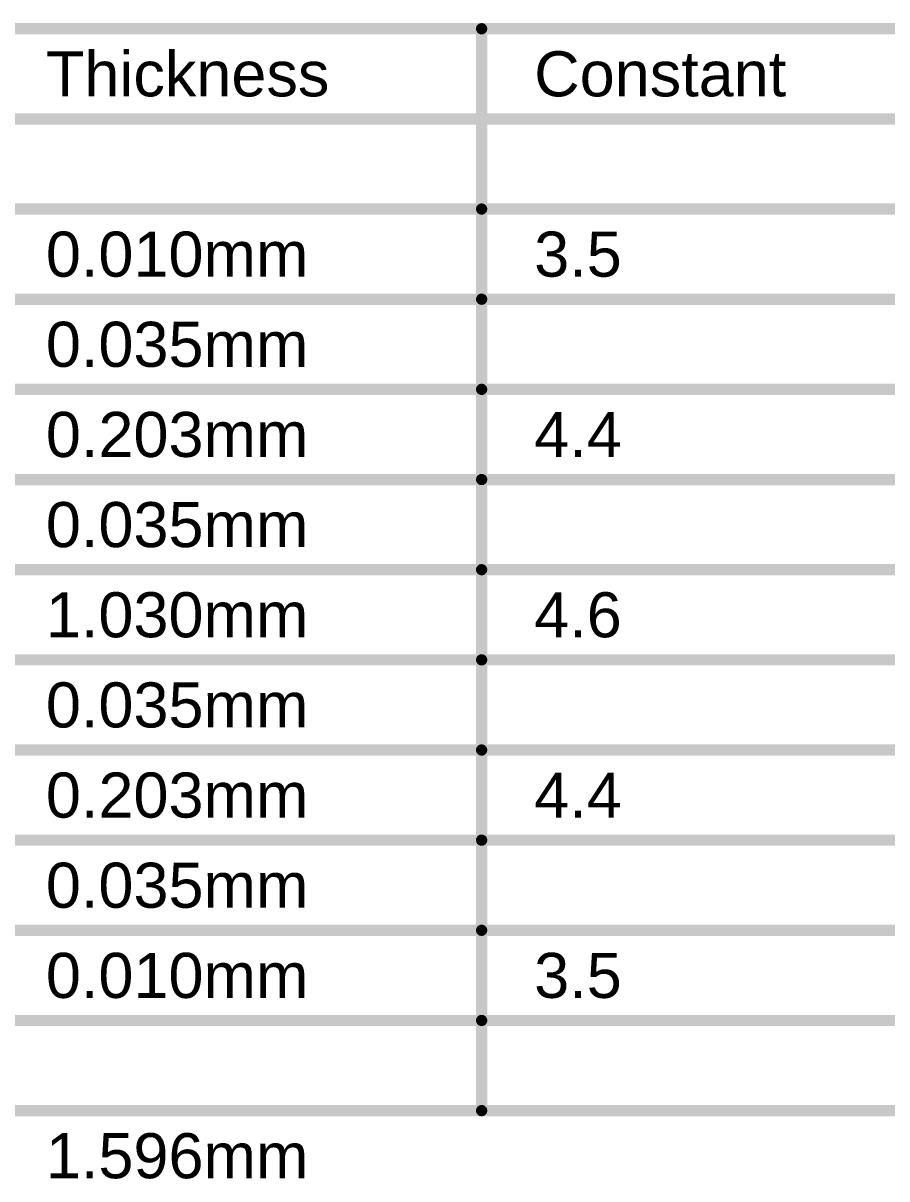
# Model space of a CAD drawing. Header units: inches. Extents: x 0 to 12.2, y 0 to 7.
# Drawn here: x 9.88 to 11.029, y 5.369 to 6.908 of the extents above; entities that cross this region are included whole.
import ezdxf

# ---------------------------------------------------------------- set-up
doc = ezdxf.new("R2010")
doc.units = ezdxf.units.IN
doc.header["$MEASUREMENT"] = 0
doc.layers.add('Fabrication', color=76, linetype='Continuous')
doc.styles.add('Arial', font='', dxfattribs={"height": 0.2})
doc.styles.get('Arial').set_extended_font_data('Arial')

msp = doc.modelspace()

# ---------------------------------------------------------------- linework, layer by layer
at = {"layer": 'Fabrication'}
for points in [[(7.6406, 6.9, 0.015, 0.015, 0), (12.1794, 6.9, 0.015, 0.015, 0)], [(10.4898, 5.46, 0.015, 0.015, 0), (10.4898, 6.9, 0.015, 0.015, 0)], [(7.6406, 6.78, 0.015, 0.015, 0), (12.1794, 6.78, 0.015, 0.015, 0)], [(9.84, 6.66, 0.015, 0.015, 0), (10.4898, 6.66, 0.015, 0.015, 0)], [(10.4898, 6.66, 0.015, 0.015, 0), (11.0597, 6.66, 0.015, 0.015, 0)], [(9.84, 6.54, 0.015, 0.015, 0), (10.4898, 6.54, 0.015, 0.015, 0)], [(10.4898, 6.54, 0.015, 0.015, 0), (11.0597, 6.54, 0.015, 0.015, 0)], [(9.84, 6.42, 0.015, 0.015, 0), (10.4898, 6.42, 0.015, 0.015, 0)], [(10.4898, 6.42, 0.015, 0.015, 0), (11.0597, 6.42, 0.015, 0.015, 0)], [(9.84, 6.3, 0.015, 0.015, 0), (10.4898, 6.3, 0.015, 0.015, 0)], [(10.4898, 6.3, 0.015, 0.015, 0), (11.0597, 6.3, 0.015, 0.015, 0)], [(9.84, 6.18, 0.015, 0.015, 0), (10.4898, 6.18, 0.015, 0.015, 0)], [(10.4898, 6.18, 0.015, 0.015, 0), (11.0597, 6.18, 0.015, 0.015, 0)], [(9.84, 6.06, 0.015, 0.015, 0), (10.4898, 6.06, 0.015, 0.015, 0)], [(10.4898, 6.06, 0.015, 0.015, 0), (11.0597, 6.06, 0.015, 0.015, 0)], [(9.84, 5.94, 0.015, 0.015, 0), (10.4898, 5.94, 0.015, 0.015, 0)], [(10.4898, 5.94, 0.015, 0.015, 0), (11.0597, 5.94, 0.015, 0.015, 0)], [(9.84, 5.82, 0.015, 0.015, 0), (10.4898, 5.82, 0.015, 0.015, 0)], [(10.4898, 5.82, 0.015, 0.015, 0), (11.0597, 5.82, 0.015, 0.015, 0)], [(9.84, 5.7, 0.015, 0.015, 0), (10.4898, 5.7, 0.015, 0.015, 0)], [(10.4898, 5.7, 0.015, 0.015, 0), (11.0597, 5.7, 0.015, 0.015, 0)], [(9.84, 5.58, 0.015, 0.015, 0), (10.4898, 5.58, 0.015, 0.015, 0)], [(10.4898, 5.58, 0.015, 0.015, 0), (11.0597, 5.58, 0.015, 0.015, 0)], [(9.84, 5.46, 0.015, 0.015, 0), (10.4898, 5.46, 0.015, 0.015, 0)], [(10.4898, 5.46, 0.015, 0.015, 0), (11.0597, 5.46, 0.015, 0.015, 0)]]:
    msp.add_lwpolyline(points, format="xyseb", dxfattribs=at)
for points in [[(10.4861, 6.9, 0.0075, 0.0075, 1), (10.4936, 6.9, 0.0075, 0.0075, 1)], [(10.4861, 6.66, 0.0075, 0.0075, 1), (10.4936, 6.66, 0.0075, 0.0075, 1)], [(10.4861, 6.66, 0.0075, 0.0075, 1), (10.4936, 6.66, 0.0075, 0.0075, 1)], [(10.4861, 6.54, 0.0075, 0.0075, 1), (10.4936, 6.54, 0.0075, 0.0075, 1)], [(10.4861, 6.54, 0.0075, 0.0075, 1), (10.4936, 6.54, 0.0075, 0.0075, 1)], [(10.4861, 6.42, 0.0075, 0.0075, 1), (10.4936, 6.42, 0.0075, 0.0075, 1)], [(10.4861, 6.42, 0.0075, 0.0075, 1), (10.4936, 6.42, 0.0075, 0.0075, 1)], [(10.4861, 6.3, 0.0075, 0.0075, 1), (10.4936, 6.3, 0.0075, 0.0075, 1)], [(10.4861, 6.3, 0.0075, 0.0075, 1), (10.4936, 6.3, 0.0075, 0.0075, 1)], [(10.4861, 6.18, 0.0075, 0.0075, 1), (10.4936, 6.18, 0.0075, 0.0075, 1)], [(10.4861, 6.18, 0.0075, 0.0075, 1), (10.4936, 6.18, 0.0075, 0.0075, 1)], [(10.4861, 6.06, 0.0075, 0.0075, 1), (10.4936, 6.06, 0.0075, 0.0075, 1)], [(10.4861, 6.06, 0.0075, 0.0075, 1), (10.4936, 6.06, 0.0075, 0.0075, 1)], [(10.4861, 5.94, 0.0075, 0.0075, 1), (10.4936, 5.94, 0.0075, 0.0075, 1)], [(10.4861, 5.94, 0.0075, 0.0075, 1), (10.4936, 5.94, 0.0075, 0.0075, 1)], [(10.4861, 5.82, 0.0075, 0.0075, 1), (10.4936, 5.82, 0.0075, 0.0075, 1)], [(10.4861, 5.82, 0.0075, 0.0075, 1), (10.4936, 5.82, 0.0075, 0.0075, 1)], [(10.4861, 5.7, 0.0075, 0.0075, 1), (10.4936, 5.7, 0.0075, 0.0075, 1)], [(10.4861, 5.7, 0.0075, 0.0075, 1), (10.4936, 5.7, 0.0075, 0.0075, 1)], [(10.4861, 5.58, 0.0075, 0.0075, 1), (10.4936, 5.58, 0.0075, 0.0075, 1)], [(10.4861, 5.58, 0.0075, 0.0075, 1), (10.4936, 5.58, 0.0075, 0.0075, 1)], [(10.4861, 5.46, 0.0075, 0.0075, 1), (10.4936, 5.46, 0.0075, 0.0075, 1)], [(10.4861, 5.46, 0.0075, 0.0075, 1), (10.4936, 5.46, 0.0075, 0.0075, 1)], [(10.4861, 5.46, 0.0075, 0.0075, 1), (10.4936, 5.46, 0.0075, 0.0075, 1)]]:
    msp.add_lwpolyline(points, format="xyseb", close=True, dxfattribs=at)

# ---------------------------------------------------------------- texts
at = {"layer": 'Fabrication', "style": 'Arial'}
for s, p in [('Thickness', (9.91, 6.81)), ('Constant', (10.5598, 6.81)), ('0.010mm', (9.91, 6.57)), ('3.5', (10.5598, 6.57)), ('0.035mm', (9.91, 6.45)), ('0.203mm', (9.91, 6.33)), ('4.4', (10.5598, 6.33)), ('0.035mm', (9.91, 6.21)), ('1.030mm', (9.91, 6.09)), ('4.6', (10.5598, 6.09)), ('0.035mm', (9.91, 5.97)), ('0.203mm', (9.91, 5.85)), ('4.4', (10.5598, 5.85)), ('0.035mm', (9.91, 5.73)), ('0.010mm', (9.91, 5.61)), ('3.5', (10.5598, 5.61)), ('1.596mm', (9.91, 5.37))]:
    msp.add_text(s, height=0.06, dxfattribs=at).set_placement(p)

doc.saveas('drawing.dxf')
